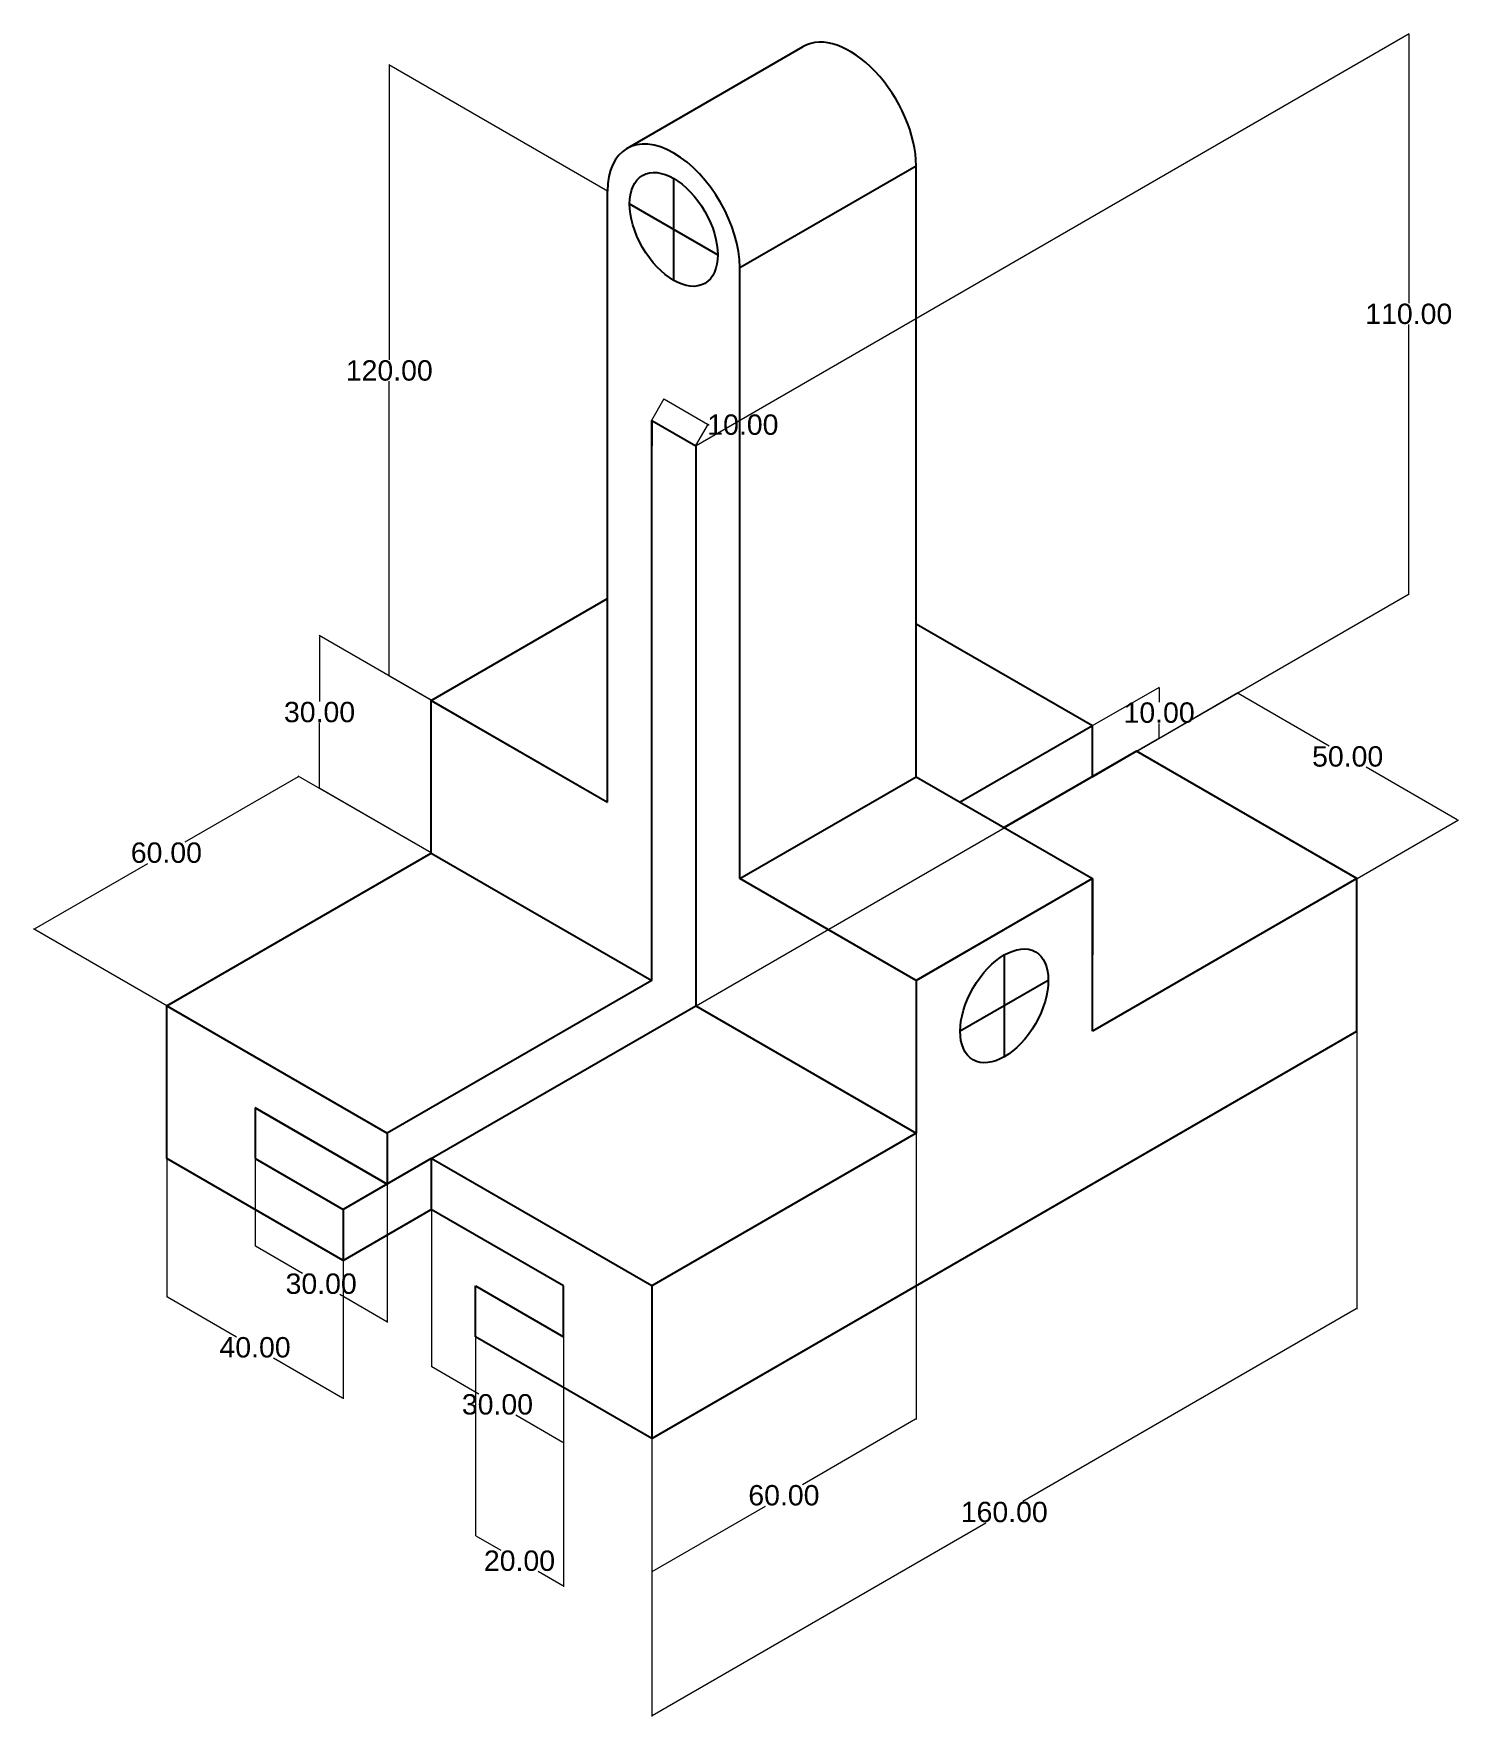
# Model space of a CAD drawing. Header units: millimetres. Extents: x 554 to 1239, y 6 to 337.
# Drawn here: x 959.4 to 1239.4, y 6.5 to 337 of the extents above; entities outside this region: 1.
import ezdxf

# ---------------------------------------------------------------- set-up
doc = ezdxf.new("R2010")
doc.units = ezdxf.units.MM
doc.header["$MEASUREMENT"] = 0
doc.layers.add('AM_5', color=3, linetype='Continuous', lineweight=15)
doc.styles.get("Standard").update_dxf_attribs({"font": 'arial.ttf'})
doc.dimstyles.new('AM_ANSI$0', dxfattribs={"dimtxt": 4, "dimasz": 0.12, "dimexe": 0.1, "dimexo": 0.05, "dimgap": 0.06, "dimtad": 0, "dimtih": 1, "dimtoh": 1, "dimzin": 7, "dimdsep": 46, "dimtxsty": 'Standard', "dimcen": 0, "dimclrd": 256, "dimclre": 1, "dimclrt": 2, "dimadec": 0, "dimazin": 2, "dimtp": 0.1, "dimtm": 0.1, "dimtfac": 0.71, "dimtofl": 0, "dimtmove": 0, "dimatfit": 3, "dimfxl": 1, "dimtolj": 1, "dimtzin": 7, "dimlwd": -1, "dimlwe": -1, "dimarcsym": 1})

# ---------------------------------------------------------------- blocks, each defined once
blk = doc.blocks.new('*D4')
at = {"layer": 'AM_5', "color": 1, "linetype": 'ByBlock', "transparency": 16777216}
for p, q in [((1219.4, 140.98), (1219.4, 86.49)), ((1080.84, 60.98), (1080.84, 6.49))]:
    blk.add_line(p, q, dxfattribs=at)
at = {"layer": 'AM_5', "linetype": 'ByBlock', "transparency": 16777216}
for p, q in [((1219.3, 86.54), (1153.76, 48.71)), ((1080.94, 6.66), (1146.48, 44.5))]:
    blk.add_line(p, q, dxfattribs=at)
at = {"layer": 'AM_5', "transparency": 16777216}
for points in [[(1219.29, 86.56), (1219.31, 86.53), (1219.4, 86.6)], [(1080.93, 6.68), (1080.95, 6.65), (1080.84, 6.6)]]:
    blk.add_solid(points, dxfattribs=at)
at = {"layer": 'Defpoints', "color": 0, "transparency": 16777216}
for p in [(1219.4, 141.04), (1219.4, 86.6), (1080.84, 61.04)]:
    blk.add_point(p, dxfattribs=at)
at = {"layer": 'AM_5', "color": 2, "transparency": 16777216, "insert": (1150.12, 46.6), "char_height": 4, "attachment_point": 5}
blk.add_mtext('\\A1;160.00', dxfattribs=at)
blk = doc.blocks.new('*D5')
at = {"layer": 'AM_5', "color": 1, "linetype": 'ByBlock', "transparency": 16777216}
for p, q in [((1176.15, 196.07), (1196.05, 207.56)), ((1219.45, 171.07), (1239.35, 182.56))]:
    blk.add_line(p, q, dxfattribs=at)
at = {"layer": 'AM_5', "linetype": 'ByBlock', "transparency": 16777216}
for p, q in [((1196.06, 207.44), (1213.96, 197.1)), ((1239.15, 182.56), (1221.24, 192.9))]:
    blk.add_line(p, q, dxfattribs=at)
at = {"layer": 'AM_5', "transparency": 16777216}
for points in [[(1196.07, 207.46), (1196.05, 207.42), (1195.95, 207.5)], [(1239.16, 182.58), (1239.14, 182.54), (1239.25, 182.5)]]:
    blk.add_solid(points, dxfattribs=at)
at = {"layer": 'Defpoints', "color": 0, "transparency": 16777216}
for p in [(1176.1, 196.04), (1239.25, 182.5), (1219.4, 171.04)]:
    blk.add_point(p, dxfattribs=at)
at = {"layer": 'AM_5', "color": 2, "transparency": 16777216, "insert": (1217.6, 195), "char_height": 4, "attachment_point": 5}
blk.add_mtext('\\A1;50.00', dxfattribs=at)
blk = doc.blocks.new('*D6')
at = {"layer": 'AM_5', "color": 1, "linetype": 'ByBlock', "transparency": 16777216}
for p, q in [((1080.86, 261.08), (1083.31, 265.32)), ((1089.52, 256.08), (1091.97, 260.32))]:
    blk.add_line(p, q, dxfattribs=at)
at = {"layer": 'AM_5', "linetype": 'ByBlock', "transparency": 16777216}
for p, q in [((1083.36, 265.17), (1091.82, 260.29)), ((1091.92, 260.23), (1092.02, 260.17)), ((1092.02, 260.17), (1092.14, 260.17))]:
    blk.add_line(p, q, dxfattribs=at)
at = {"layer": 'AM_5', "transparency": 16777216}
for points in [[(1083.37, 265.19), (1083.35, 265.15), (1083.26, 265.23)], [(1091.83, 260.31), (1091.81, 260.27), (1091.92, 260.23)]]:
    blk.add_solid(points, dxfattribs=at)
at = {"layer": 'Defpoints', "color": 0, "transparency": 16777216}
for p in [(1080.84, 261.04), (1091.92, 260.23), (1089.5, 256.04)]:
    blk.add_point(p, dxfattribs=at)
at = {"layer": 'AM_5', "color": 2, "transparency": 16777216, "insert": (1098.76, 260.17), "char_height": 4, "attachment_point": 5}
blk.add_mtext('\\A1;10.00', dxfattribs=at)
blk = doc.blocks.new('*D7')
at = {"layer": 'AM_5', "color": 1, "linetype": 'ByBlock', "transparency": 16777216}
for p, q in [((1046.2, 90.98), (1046.2, 41.92)), ((1063.52, 80.98), (1063.52, 31.92))]:
    blk.add_line(p, q, dxfattribs=at)
at = {"layer": 'AM_5', "linetype": 'ByBlock', "transparency": 16777216}
for p, q in [((1046.3, 41.97), (1051.22, 39.13)), ((1063.41, 32.09), (1058.5, 34.93))]:
    blk.add_line(p, q, dxfattribs=at)
at = {"layer": 'AM_5', "transparency": 16777216}
for points in [[(1046.31, 41.99), (1046.29, 41.96), (1046.2, 42.03)], [(1063.42, 32.11), (1063.4, 32.08), (1063.52, 32.03)]]:
    blk.add_solid(points, dxfattribs=at)
at = {"layer": 'Defpoints', "color": 0, "transparency": 16777216}
for p in [(1046.2, 91.04), (1063.52, 81.04), (1063.52, 32.03)]:
    blk.add_point(p, dxfattribs=at)
at = {"layer": 'AM_5', "color": 2, "transparency": 16777216, "insert": (1054.86, 37.03), "char_height": 4, "attachment_point": 5}
blk.add_mtext('\\A1;20.00', dxfattribs=at)
blk = doc.blocks.new('*D8')
at = {"layer": 'AM_5', "color": 1, "linetype": 'ByBlock', "transparency": 16777216}
for p, q in [((1037.54, 105.98), (1037.54, 75.13)), ((1063.52, 90.98), (1063.52, 60.13))]:
    blk.add_line(p, q, dxfattribs=at)
at = {"layer": 'AM_5', "linetype": 'ByBlock', "transparency": 16777216}
for p, q in [((1037.64, 75.18), (1046.88, 69.85)), ((1063.41, 60.3), (1054.17, 65.64))]:
    blk.add_line(p, q, dxfattribs=at)
at = {"layer": 'AM_5', "transparency": 16777216}
for points in [[(1037.65, 75.2), (1037.63, 75.17), (1037.54, 75.24)], [(1063.42, 60.32), (1063.4, 60.29), (1063.52, 60.24)]]:
    blk.add_solid(points, dxfattribs=at)
at = {"layer": 'Defpoints', "color": 0, "transparency": 16777216}
for p in [(1037.54, 106.04), (1063.52, 91.04), (1063.52, 60.24)]:
    blk.add_point(p, dxfattribs=at)
at = {"layer": 'AM_5', "color": 2, "transparency": 16777216, "insert": (1050.53, 67.74), "char_height": 4, "attachment_point": 5}
blk.add_mtext('\\A1;30.00', dxfattribs=at)
blk = doc.blocks.new('*D9')
at = {"layer": 'AM_5', "color": 1, "linetype": 'ByBlock', "transparency": 16777216}
for p, q in [((985.58, 115.98), (985.58, 88.84)), ((1020.22, 95.98), (1020.22, 68.84))]:
    blk.add_line(p, q, dxfattribs=at)
at = {"layer": 'AM_5', "linetype": 'ByBlock', "transparency": 16777216}
for p, q in [((985.68, 88.89), (999.25, 81.05)), ((1020.11, 69.01), (1006.54, 76.85))]:
    blk.add_line(p, q, dxfattribs=at)
at = {"layer": 'AM_5', "transparency": 16777216}
for points in [[(985.69, 88.91), (985.67, 88.87), (985.58, 88.95)], [(1020.12, 69.03), (1020.1, 68.99), (1020.22, 68.95)]]:
    blk.add_solid(points, dxfattribs=at)
at = {"layer": 'Defpoints', "color": 0, "transparency": 16777216}
for p in [(985.58, 116.04), (1020.22, 96.04), (1020.22, 68.95)]:
    blk.add_point(p, dxfattribs=at)
at = {"layer": 'AM_5', "color": 2, "transparency": 16777216, "insert": (1002.9, 78.95), "char_height": 4, "attachment_point": 5}
blk.add_mtext('\\A1;40.00', dxfattribs=at)
blk = doc.blocks.new('*D10')
at = {"layer": 'AM_5', "color": 1, "linetype": 'ByBlock', "transparency": 16777216}
for p, q in [((1002.9, 125.98), (1002.9, 98.83)), ((1028.88, 110.98), (1028.88, 83.83))]:
    blk.add_line(p, q, dxfattribs=at)
at = {"layer": 'AM_5', "linetype": 'ByBlock', "transparency": 16777216}
for p, q in [((1003, 98.88), (1012.24, 93.54)), ((1028.77, 84), (1019.53, 89.34))]:
    blk.add_line(p, q, dxfattribs=at)
at = {"layer": 'AM_5', "transparency": 16777216}
for points in [[(1003.01, 98.9), (1002.99, 98.86), (1002.9, 98.94)], [(1028.78, 84.02), (1028.76, 83.98), (1028.88, 83.94)]]:
    blk.add_solid(points, dxfattribs=at)
at = {"layer": 'Defpoints', "color": 0, "transparency": 16777216}
for p in [(1002.9, 126.04), (1028.88, 111.04), (1028.88, 83.94)]:
    blk.add_point(p, dxfattribs=at)
at = {"layer": 'AM_5', "color": 2, "transparency": 16777216, "insert": (1015.89, 91.44), "char_height": 4, "attachment_point": 5}
blk.add_mtext('\\A1;30.00', dxfattribs=at)
blk = doc.blocks.new('*D11')
at = {"layer": 'AM_5', "linetype": 'ByBlock', "transparency": 16777216}
for p, q in [((1011.35, 191.04), (989.11, 178.2)), ((959.59, 161.16), (981.83, 174))]:
    blk.add_line(p, q, dxfattribs=at)
at = {"layer": 'AM_5', "color": 1, "linetype": 'ByBlock', "transparency": 16777216}
for p, q in [((1037.49, 176.07), (1011.35, 191.16)), ((985.53, 146.07), (959.39, 161.16))]:
    blk.add_line(p, q, dxfattribs=at)
at = {"layer": 'AM_5', "transparency": 16777216}
for points in [[(1011.34, 191.06), (1011.36, 191.02), (1011.45, 191.1)], [(959.58, 161.18), (959.6, 161.14), (959.49, 161.1)]]:
    blk.add_solid(points, dxfattribs=at)
at = {"layer": 'Defpoints', "color": 0, "transparency": 16777216}
for p in [(1037.54, 176.04), (959.49, 161.1), (985.58, 146.04)]:
    blk.add_point(p, dxfattribs=at)
at = {"layer": 'AM_5', "color": 2, "transparency": 16777216, "insert": (985.47, 176.1), "char_height": 4, "attachment_point": 5}
blk.add_mtext('\\A1;60.00', dxfattribs=at)
blk = doc.blocks.new('*D12')
at = {"layer": 'AM_5', "color": 1, "linetype": 'ByBlock', "transparency": 16777216}
for p, q in [((1167.49, 201.07), (1180.65, 208.66)), ((1167.49, 191.07), (1180.65, 198.66))]:
    blk.add_line(p, q, dxfattribs=at)
at = {"layer": 'AM_5', "linetype": 'ByBlock', "transparency": 16777216}
for p, q in [((1180.55, 208.49), (1180.55, 205.71)), ((1180.55, 198.73), (1180.55, 201.5))]:
    blk.add_line(p, q, dxfattribs=at)
at = {"layer": 'AM_5', "transparency": 16777216}
for points in [[(1180.53, 208.49), (1180.57, 208.49), (1180.55, 208.61)], [(1180.53, 198.73), (1180.57, 198.73), (1180.55, 198.61)]]:
    blk.add_solid(points, dxfattribs=at)
at = {"layer": 'Defpoints', "color": 0, "transparency": 16777216}
for p in [(1167.44, 201.04), (1180.55, 198.61), (1167.44, 191.04)]:
    blk.add_point(p, dxfattribs=at)
at = {"layer": 'AM_5', "color": 2, "transparency": 16777216, "insert": (1180.55, 203.61), "char_height": 4, "attachment_point": 5}
blk.add_mtext('\\A1;10.00', dxfattribs=at)
blk = doc.blocks.new('*D13')
at = {"layer": 'AM_5', "color": 1, "linetype": 'ByBlock', "transparency": 16777216}
for p, q in [((1132.8, 120.98), (1132.8, 64.77)), ((1080.84, 90.98), (1080.84, 34.77))]:
    blk.add_line(p, q, dxfattribs=at)
at = {"layer": 'AM_5', "linetype": 'ByBlock', "transparency": 16777216}
for p, q in [((1132.7, 64.83), (1110.46, 51.99)), ((1080.94, 34.95), (1103.18, 47.78))]:
    blk.add_line(p, q, dxfattribs=at)
at = {"layer": 'AM_5', "transparency": 16777216}
for points in [[(1132.69, 64.84), (1132.71, 64.81), (1132.8, 64.89)], [(1080.93, 34.96), (1080.95, 34.93), (1080.84, 34.89)]]:
    blk.add_solid(points, dxfattribs=at)
at = {"layer": 'Defpoints', "color": 0, "transparency": 16777216}
for p in [(1132.8, 121.04), (1080.84, 91.04), (1132.8, 64.89)]:
    blk.add_point(p, dxfattribs=at)
at = {"layer": 'AM_5', "color": 2, "transparency": 16777216, "insert": (1106.82, 49.89), "char_height": 4, "attachment_point": 5}
blk.add_mtext('\\A1;60.00', dxfattribs=at)
blk = doc.blocks.new('*D14')
at = {"layer": 'AM_5', "color": 1, "linetype": 'ByBlock', "transparency": 16777216}
for p, q in [((1037.49, 206.07), (1015.47, 218.77)), ((1037.49, 176.07), (1015.47, 188.77))]:
    blk.add_line(p, q, dxfattribs=at)
at = {"layer": 'AM_5', "linetype": 'ByBlock', "transparency": 16777216}
for p, q in [((1015.57, 218.6), (1015.57, 205.82)), ((1015.57, 188.84), (1015.57, 201.61))]:
    blk.add_line(p, q, dxfattribs=at)
at = {"layer": 'AM_5', "transparency": 16777216}
for points in [[(1015.55, 218.6), (1015.59, 218.6), (1015.57, 218.72)], [(1015.55, 188.84), (1015.59, 188.84), (1015.57, 188.72)]]:
    blk.add_solid(points, dxfattribs=at)
at = {"layer": 'Defpoints', "color": 0, "transparency": 16777216}
for p in [(1015.57, 218.72), (1037.54, 206.04), (1037.54, 176.04)]:
    blk.add_point(p, dxfattribs=at)
at = {"layer": 'AM_5', "color": 2, "transparency": 16777216, "insert": (1015.57, 203.72), "char_height": 4, "attachment_point": 5}
blk.add_mtext('\\A1;30.00', dxfattribs=at)
blk = doc.blocks.new('*D15')
at = {"layer": 'AM_5', "color": 1, "linetype": 'ByBlock', "transparency": 16777216}
for p, q in [((1072.13, 306.07), (1029.17, 330.87)), ((1072.13, 186.07), (1029.17, 210.87))]:
    blk.add_line(p, q, dxfattribs=at)
at = {"layer": 'AM_5', "linetype": 'ByBlock', "transparency": 16777216}
for p, q in [((1029.27, 330.69), (1029.27, 272.91)), ((1029.27, 210.93), (1029.27, 268.71))]:
    blk.add_line(p, q, dxfattribs=at)
at = {"layer": 'AM_5', "transparency": 16777216}
for points in [[(1029.25, 330.69), (1029.29, 330.69), (1029.27, 330.81)], [(1029.25, 210.93), (1029.29, 210.93), (1029.27, 210.81)]]:
    blk.add_solid(points, dxfattribs=at)
at = {"layer": 'Defpoints', "color": 0, "transparency": 16777216}
for p in [(1029.27, 330.81), (1072.18, 306.04), (1072.18, 186.04)]:
    blk.add_point(p, dxfattribs=at)
at = {"layer": 'AM_5', "color": 2, "transparency": 16777216, "insert": (1029.27, 270.81), "char_height": 4, "attachment_point": 5}
blk.add_mtext('\\A1;120.00', dxfattribs=at)
blk = doc.blocks.new('*D16')
at = {"layer": 'AM_5', "color": 1, "linetype": 'ByBlock', "transparency": 16777216}
for p, q in [((1089.55, 256.07), (1229.71, 336.99)), ((1089.55, 146.07), (1229.71, 226.99))]:
    blk.add_line(p, q, dxfattribs=at)
at = {"layer": 'AM_5', "linetype": 'ByBlock', "transparency": 16777216}
for p, q in [((1229.61, 336.81), (1229.61, 284.03)), ((1229.61, 227.05), (1229.61, 279.83))]:
    blk.add_line(p, q, dxfattribs=at)
at = {"layer": 'AM_5', "transparency": 16777216}
for points in [[(1229.59, 336.81), (1229.63, 336.81), (1229.61, 336.93)], [(1229.59, 227.05), (1229.63, 227.05), (1229.61, 226.93)]]:
    blk.add_solid(points, dxfattribs=at)
at = {"layer": 'Defpoints', "color": 0, "transparency": 16777216}
for p in [(1229.61, 336.93), (1089.5, 256.04), (1089.5, 146.04)]:
    blk.add_point(p, dxfattribs=at)
at = {"layer": 'AM_5', "color": 2, "transparency": 16777216, "insert": (1229.61, 281.93), "char_height": 4, "attachment_point": 5}
blk.add_mtext('\\A1;110.00', dxfattribs=at)

msp = doc.modelspace()

# ---------------------------------------------------------------- linework, layer by layer
for p, q in [((1075.983, 314.447), (1110.624, 334.447)), ((1098.159, 291.037), (1132.8, 311.037)), ((1132.8, 191.037), (1132.8, 311.037)), ((1085.168, 288.537), (1085.168, 308.537)), ((1072.178, 186.037), (1072.178, 306.037)), ((1072.178, 186.037), (1072.178, 306.037)), ((1076.508, 303.537), (1093.828, 293.537)), ((1098.159, 171.037), (1098.159, 291.037)), ((1080.838, 151.037), (1080.838, 261.037)), ((1080.838, 261.037), (1089.498, 256.037)), ((1080.838, 261.037), (1085.168, 258.537)), ((1080.838, 261.037), (1080.838, 256.037)), ((1080.838, 261.037), (1085.168, 258.537)), ((1089.498, 256.037), (1089.498, 146.037)), ((1037.537, 206.037), (1072.178, 226.037)), ((1167.441, 201.037), (1132.8, 221.037)), ((1037.537, 176.037), (1037.537, 206.037)), ((1037.537, 206.037), (1072.178, 186.037)), ((1167.441, 201.037), (1141.46, 186.037)), ((1167.441, 191.037), (1167.441, 201.037)), ((1176.101, 196.037), (1150.12, 181.037)), ((1176.101, 196.037), (1167.441, 191.037)), ((1219.402, 171.037), (1176.101, 196.037)), ((1098.159, 171.037), (1132.8, 191.037)), ((1132.8, 191.037), (1167.441, 171.037)), ((985.575, 146.037), (1037.537, 176.037)), ((1037.537, 176.037), (1080.838, 151.037)), ((554.019, 172.431), (554.019, 142.431)), ((1132.8, 151.037), (1098.159, 171.037)), ((1167.441, 171.037), (1132.8, 151.037)), ((1219.402, 171.037), (1167.441, 141.037)), ((1167.441, 141.037), (1167.441, 171.037)), ((1167.441, 171.037), (1167.441, 156.037)), ((1219.402, 141.037), (1219.402, 171.037)), ((1132.8, 151.037), (1150.12, 161.037)), ((1150.12, 156.037), (1150.12, 136.037)), ((1080.838, 151.037), (1028.876, 121.037)), ((1080.838, 151.037), (1080.838, 151.037)), ((1132.8, 151.037), (1132.8, 121.037)), ((1158.78, 151.037), (1141.46, 141.037)), ((985.575, 116.037), (985.575, 146.037)), ((985.575, 146.037), (1028.876, 121.037)), ((1037.537, 116.037), (1089.498, 146.037)), ((1089.498, 146.037), (1132.8, 121.037)), ((1080.838, 61.037), (1219.402, 141.037)), ((1028.876, 111.037), (1002.896, 126.037)), ((1002.896, 126.037), (1002.896, 116.037)), ((1002.896, 126.037), (1028.876, 111.037)), ((1028.876, 121.037), (1028.876, 111.037)), ((1132.8, 121.037), (1080.838, 91.037)), ((1020.216, 96.037), (985.575, 116.037)), ((1002.896, 116.037), (1020.216, 106.037)), ((1037.537, 116.037), (1020.216, 106.037)), ((1080.838, 91.037), (1037.537, 116.037)), ((1037.537, 116.037), (1037.537, 106.037)), ((1020.216, 106.037), (1020.216, 96.037)), ((1020.216, 96.037), (1037.537, 106.037)), ((1063.517, 91.037), (1037.537, 106.037)), ((1046.197, 81.037), (1046.197, 91.037)), ((1046.197, 91.037), (1063.517, 81.037)), ((1063.517, 81.037), (1063.517, 91.037)), ((1080.838, 91.037), (1080.838, 61.037)), ((1080.838, 61.037), (1046.197, 81.037))]:
    msp.add_line(p, q)
for centre, start_param, end_param in [((1119.809, 318.537), 0.7853982, 3.1415927), ((1085.168, 298.537), 7.0685835, 10.2101761)]:
    msp.add_ellipse(centre, major_axis=(9.186, -15.91), ratio=0.5773503, start_param=start_param, end_param=end_param)
for centre, major_axis in [((1085.168, 298.537), (6.124, -10.607)), ((1150.12, 146.037), (-6.124, -10.607))]:
    msp.add_ellipse(centre, major_axis=major_axis, ratio=0.5773503)

# ---------------------------------------------------------------- dimensions: what is measured, and where the dimension line sits
at = {"layer": 'AM_5'}
for p1, p2, distance, picture, middle in [((1089.498, 146.037), (1089.498, 256.037), -140.111, '*D16', (1229.61, 281.93)), ((1072.178, 186.037), (1072.178, 306.037), 42.91, '*D15', (1029.268, 270.811)), ((1176.101, 196.037), (1219.402, 171.037), 19.851, '*D5', (1217.603, 194.998)), ((1080.838, 61.037), (1219.402, 141.037), -47.14, '*D4', (1150.12, 46.604)), ((1002.896, 126.037), (1028.876, 111.037), -23.466, '*D10', (1015.886, 91.441)), ((985.575, 116.037), (1020.216, 96.037), -23.457, '*D9', (1002.896, 78.951)), ((1046.197, 91.037), (1063.517, 81.037), -42.439, '*D7', (1054.857, 37.032))]:
    dim = msp.add_aligned_dim(p1=p1, p2=p2, distance=distance, dimstyle='AM_ANSI$0', override={"dimpost": ''}, dxfattribs=at)
    dim.commit()
    dim.dimension.update_dxf_attribs({"geometry": picture, "text_midpoint": middle})
for p1, p2, distance, picture, middle in [((1080.838, 261.037), (1089.498, 256.037), 4.842, '*D6', (1098.757, 260.17)), ((1037.537, 176.037), (1037.537, 206.037), 21.963, '*D14', (1015.574, 203.717)), ((1167.441, 201.037), (1167.441, 191.037), 13.11, '*D12', (1180.551, 203.606)), ((1037.537, 176.037), (985.575, 146.037), -26.087, '*D11', (985.469, 176.098)), ((1080.838, 91.037), (1132.8, 121.037), -48.628, '*D13', (1106.819, 49.886)), ((1037.537, 106.037), (1063.517, 91.037), -26.667, '*D8', (1050.527, 67.744))]:
    dim = msp.add_aligned_dim(p1=p1, p2=p2, distance=distance, dimstyle='AM_ANSI$0', dxfattribs=at)
    dim.commit()
    dim.dimension.update_dxf_attribs({"geometry": picture, "text_midpoint": middle})

doc.saveas('drawing.dxf')
